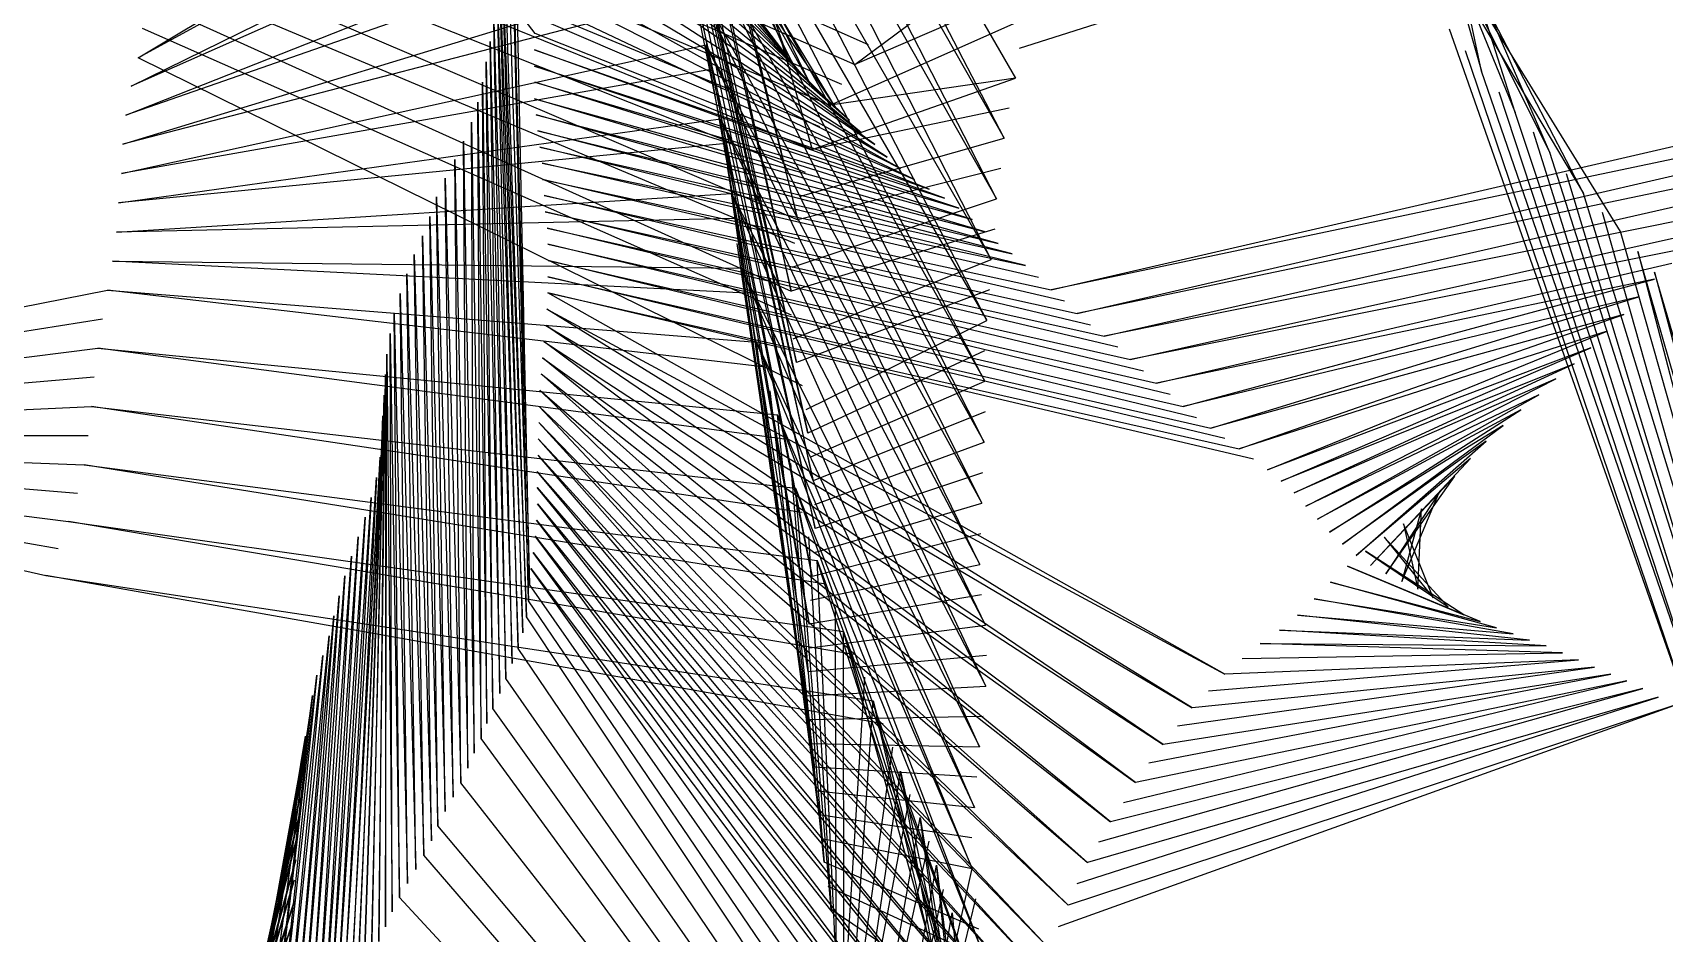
# Model space of a CAD drawing. Header units: metres. Extents: x -465 to 475, y -409 to 494.
# Drawn here: x -64.3 to 52.4, y -207.7 to -143.2 of the extents above; entities that cross this region are included whole.
import ezdxf

# ---------------------------------------------------------------- set-up
doc = ezdxf.new("R2010")
doc.units = ezdxf.units.M

msp = doc.modelspace()

# ---------------------------------------------------------------- linework, layer by layer
for p, q in [((-24.09, -94.4, -606.22), (6.01, -146.51, -606.22)), ((5.2, -150.8, -606.22), (-24.09, -94.4, -606.22)), ((39.36, -146.01, -606.22), (28.43, -94.46, -606.22)), ((-28.37, -143.32, -606.22), (-65.2, -94.88, -606.22)), ((25.77, -98.85, -606.22), (39.36, -146.01, -606.22)), ((41.76, -148.95, -606.22), (25.77, -98.85, -606.22)), ((-39.81, -99.65, -606.22), (-6.83, -148.68, -606.22)), ((-6.83, -148.68, -606.22), (-36.18, -100.29, -606.22)), ((-23.29, -99.74, -606.22), (-8.56, -151.6, -606.22)), ((-34.37, -100.67, -606.22), (-8.67, -146.96, -606.22)), ((-8.67, -146.96, -606.22), (-30.74, -101.33, -606.22)), ((-22.88, -101.49, -606.22), (5.2, -150.8, -606.22)), ((-9.58, -156.63, -606.22), (-22.88, -101.49, -606.22)), ((4.65, -155.13, -606.22), (-22.88, -101.49, -606.22)), ((-28.93, -101.71, -606.22), (-10.28, -145.03, -606.22)), ((-10.28, -145.03, -606.22), (-25.31, -102.44, -606.22)), ((23.13, -103.25, -606.22), (41.76, -148.95, -606.22)), ((44.24, -151.82, -606.22), (23.13, -103.25, -606.22)), ((21.38, -106.19, -606.22), (44.24, -151.82, -606.22)), ((46.65, -154.75, -606.22), (21.38, -106.19, -606.22)), ((-22.08, -106.83, -606.22), (-9.58, -156.63, -606.22)), ((-21.76, -108.6, -606.22), (4.65, -155.13, -606.22)), ((-10.04, -161.73, -606.22), (-21.76, -108.6, -606.22)), ((4.27, -159.47, -606.22), (-21.76, -108.6, -606.22)), ((19.42, -108.99, -606.22), (46.65, -154.75, -606.22)), ((49.29, -157.46, -606.22), (19.42, -108.99, -606.22)), ((-21.05, -113.95, -606.22), (-10.04, -161.73, -606.22)), ((-20.94, -115.75, -606.22), (4.27, -159.47, -606.22)), ((-9.66, -166.84, -606.22), (-20.94, -115.75, -606.22)), ((3.96, -163.83, -606.22), (-20.94, -115.75, -606.22)), ((-11.15, -144.11, -606.22), (-26.39, -121.36, -606.22)), ((-20.23, -121.1, -606.22), (-9.66, -166.84, -606.22)), ((-4.51, -144.12, -606.22), (-53.78, -122.2, -606.22)), ((-56.77, -145.04, -606.22), (-19.84, -122.86, -606.22)), ((-26.58, -123.68, -606.22), (-10.28, -145.03, -606.22)), ((-19.84, -122.86, -606.22), (3.96, -163.83, -606.22)), ((-8.87, -171.9, -606.22), (-19.84, -122.86, -606.22)), ((3.81, -168.18, -606.22), (-19.84, -122.86, -606.22)), ((-19.35, -124.59, -606.22), (-56.77, -145.04, -606.22)), ((-53.88, -124.3, -606.22), (-5.49, -145.52, -606.22)), ((-9.49, -146.01, -606.22), (-26.72, -124.83, -606.22)), ((-26.94, -125.97, -606.22), (-8.67, -146.96, -606.22)), ((-6.43, -146.95, -606.22), (-54.18, -126.38, -606.22)), ((-7.78, -147.86, -606.22), (-27.14, -127.12, -606.22)), ((-18.94, -126.35, -606.22), (-8.87, -171.9, -606.22)), ((-57.29, -147.07, -606.22), (-18.69, -128.13, -606.22)), ((-54.67, -128.42, -606.22), (-7.27, -148.44, -606.22)), ((-27.27, -128.27, -606.22), (-6.83, -148.68, -606.22)), ((-18.69, -128.13, -606.22), (3.81, -168.18, -606.22)), ((-8.48, -175.3, -606.22), (-18.69, -128.13, -606.22)), ((3.76, -172.54, -606.22), (-18.69, -128.13, -606.22)), ((-5.88, -149.51, -606.22), (-27.37, -129.43, -606.22)), ((-18.49, -129.92, -606.22), (-57.29, -147.07, -606.22)), ((-7.99, -149.99, -606.22), (-55.05, -130.49, -606.22)), ((-27.44, -130.59, -606.22), (-5.88, -149.51, -606.22)), ((-5.01, -150.42, -606.22), (-27.56, -131.75, -606.22)), ((-18.22, -131.7, -606.22), (-8.48, -175.3, -606.22)), ((-55.55, -132.53, -606.22), (-8.56, -151.6, -606.22)), ((-28.77, -182.72, -606.22), (-29.85, -132.2, -606.22)), ((-27.6, -132.91, -606.22), (-5.01, -150.42, -606.22)), ((6.28, -144.35, -606.22), (43.93, -132.4, -606.22)), ((-57.66, -149.14, -606.22), (-18.01, -133.49, -606.22)), ((-30.06, -133.66, -606.22), (-28.77, -182.72, -606.22)), ((-28.84, -183.88, -606.22), (-30.06, -133.66, -606.22)), ((-4.06, -151.25, -606.22), (-27.53, -134.07, -606.22)), ((-18.01, -133.49, -606.22), (3.76, -172.54, -606.22)), ((-8.34, -178.71, -606.22), (-18.01, -133.49, -606.22)), ((3.59, -176.9, -606.22), (-18.01, -133.49, -606.22)), ((-17.85, -135.28, -606.22), (-57.66, -149.14, -606.22)), ((-9.03, -153.25, -606.22), (-55.96, -134.58, -606.22)), ((-30.39, -135.11, -606.22), (-28.84, -183.88, -606.22)), ((-27.55, -135.23, -606.22), (-4.06, -151.25, -606.22)), ((-29, -185.03, -606.22), (-30.58, -136.57, -606.22)), ((-3.17, -152.15, -606.22), (-27.59, -136.39, -606.22)), ((-5.49, -145.52, -606.22), (7.66, -135.74, -606.22)), ((-56.25, -136.67, -606.22), (-9.58, -156.63, -606.22)), ((-27.72, -137.55, -606.22), (-3.17, -152.15, -606.22)), ((-17.64, -137.07, -606.22), (-8.34, -178.71, -606.22)), ((-57.88, -151.23, -606.22), (-17.29, -138.84, -606.22)), ((-9.8, -158.32, -606.22), (-56.37, -138.76, -606.22)), ((-30.74, -138.04, -606.22), (-29, -185.03, -606.22)), ((-29.25, -186.17, -606.22), (-30.74, -138.04, -606.22)), ((-2.22, -152.97, -606.22), (-27.86, -138.7, -606.22)), ((-17.29, -138.84, -606.22), (3.59, -176.9, -606.22)), ((-8.55, -182.13, -606.22), (-17.29, -138.84, -606.22)), ((3.45, -181.27, -606.22), (-17.29, -138.84, -606.22)), ((-30.9, -139.51, -606.22), (-29.25, -186.17, -606.22)), ((-29.58, -187.28, -606.22), (-30.9, -139.51, -606.22)), ((-28.01, -139.85, -606.22), (-2.22, -152.97, -606.22)), ((7.16, -140.07, -606.22), (-5.49, -145.52, -606.22)), ((-16.86, -140.58, -606.22), (-57.88, -151.23, -606.22)), ((-56.31, -140.86, -606.22), (-10.04, -161.73, -606.22)), ((-31.07, -140.98, -606.22), (-29.58, -187.28, -606.22)), ((-30.01, -188.36, -606.22), (-31.07, -140.98, -606.22)), ((-1.23, -153.75, -606.22), (-28.13, -141.01, -606.22)), ((-31.34, -142.43, -606.22), (-30.01, -188.36, -606.22)), ((-30.46, -189.43, -606.22), (-31.34, -142.43, -606.22)), ((-28.24, -142.16, -606.22), (-1.23, -153.75, -606.22)), ((-16.44, -142.34, -606.22), (-8.55, -182.13, -606.22)), ((-7.27, -148.44, -606.22), (6.74, -142.22, -606.22)), ((-10.02, -163.44, -606.22), (-56.46, -142.96, -606.22)), ((-0.17, -154.43, -606.22), (-28.37, -143.32, -606.22)), ((54.27, -191.86, -606.22), (37.05, -143.01, -606.22)), ((-57.97, -153.33, -606.22), (-16.13, -144.11, -606.22)), ((-31.58, -143.89, -606.22), (-30.46, -189.43, -606.22)), ((-30.91, -190.51, -606.22), (-31.58, -143.89, -606.22)), ((-28.42, -144.48, -606.22), (-0.17, -154.43, -606.22)), ((0.91, -155.09, -606.22), (-28.42, -144.48, -606.22)), ((-16.13, -144.11, -606.22), (3.45, -181.27, -606.22)), ((-8.76, -185.54, -606.22), (-16.13, -144.11, -606.22)), ((3.85, -185.61, -606.22), (-16.13, -144.11, -606.22)), ((38.18, -144.53, -606.22), (54.27, -191.86, -606.22)), ((-15.68, -145.85, -606.22), (-57.97, -153.33, -606.22)), ((-9.25, -168.5, -606.22), (-56.77, -145.04, -606.22)), ((-31.88, -145.34, -606.22), (-30.91, -190.51, -606.22)), ((-31.39, -191.57, -606.22), (-31.88, -145.34, -606.22)), ((-28.43, -145.64, -606.22), (0.91, -155.09, -606.22)), ((1.95, -155.8, -606.22), (-28.43, -145.64, -606.22)), ((-32.13, -146.79, -606.22), (-31.39, -191.57, -606.22)), ((-31.84, -192.64, -606.22), (-32.13, -146.79, -606.22)), ((-28.39, -146.8, -606.22), (1.95, -155.8, -606.22)), ((2.91, -156.61, -606.22), (-28.39, -146.8, -606.22)), ((-8.56, -151.6, -606.22), (6.01, -146.51, -606.22)), ((6.01, -146.51, -606.22), (-7.27, -148.44, -606.22)), ((55.38, -192.46, -606.22), (39.36, -146.01, -606.22)), ((-32.47, -148.23, -606.22), (-31.84, -192.64, -606.22)), ((-32.24, -193.73, -606.22), (-32.47, -148.23, -606.22)), ((-28.41, -147.97, -606.22), (2.91, -156.61, -606.22)), ((3.83, -157.48, -606.22), (-28.41, -147.97, -606.22)), ((-15.34, -147.62, -606.22), (-8.76, -185.54, -606.22)), ((40.58, -147.47, -606.22), (55.38, -192.46, -606.22)), ((-58.19, -155.42, -606.22), (-15.12, -149.41, -606.22)), ((-28.31, -149.12, -606.22), (3.83, -157.48, -606.22)), ((4.77, -158.32, -606.22), (-28.31, -149.12, -606.22)), ((-15.12, -149.41, -606.22), (3.85, -185.61, -606.22)), ((-8.83, -188.96, -606.22), (-15.12, -149.41, -606.22)), ((3.87, -189.97, -606.22), (-15.12, -149.41, -606.22)), ((5.55, -148.65, -606.22), (-8.56, -151.6, -606.22)), ((8.56, -161.63, -606.22), (61.44, -149.43, -606.22)), ((56.46, -193.09, -606.22), (41.76, -148.95, -606.22)), ((-32.92, -149.64, -606.22), (-32.24, -193.73, -606.22)), ((-32.73, -194.78, -606.22), (-32.92, -149.64, -606.22)), ((-28.18, -150.28, -606.22), (4.77, -158.32, -606.22)), ((5.77, -159.07, -606.22), (-28.18, -150.28, -606.22)), ((43.05, -150.34, -606.22), (56.46, -193.09, -606.22)), ((-14.94, -151.2, -606.22), (-58.19, -155.42, -606.22)), ((-33.49, -151, -606.22), (-32.73, -194.78, -606.22)), ((-33.2, -195.84, -606.22), (-33.49, -151, -606.22)), ((-28.04, -151.43, -606.22), (5.77, -159.07, -606.22)), ((6.72, -159.91, -606.22), (-28.04, -151.43, -606.22)), ((-9.38, -154.93, -606.22), (5.2, -150.8, -606.22)), ((60.4, -150.75, -606.22), (8.56, -161.63, -606.22)), ((-34.13, -152.33, -606.22), (-33.2, -195.84, -606.22)), ((-33.7, -196.89, -606.22), (-34.13, -152.33, -606.22)), ((-27.88, -152.59, -606.22), (6.72, -159.91, -606.22)), ((7.66, -160.75, -606.22), (-27.88, -152.59, -606.22)), ((10.42, -163.33, -606.22), (59.33, -152.03, -606.22)), ((57.61, -193.62, -606.22), (44.24, -151.82, -606.22)), ((-34.81, -153.65, -606.22), (-33.7, -196.89, -606.22)), ((-34.24, -197.92, -606.22), (-34.81, -153.65, -606.22)), ((-27.85, -153.75, -606.22), (8.56, -161.63, -606.22)), ((9.51, -162.46, -606.22), (-27.85, -153.75, -606.22)), ((-14.6, -152.97, -606.22), (-8.83, -188.96, -606.22)), ((4.95, -152.97, -606.22), (-9.58, -156.63, -606.22)), ((58.28, -153.33, -606.22), (10.42, -163.33, -606.22)), ((45.41, -153.31, -606.22), (57.61, -193.62, -606.22)), ((-58.32, -157.51, -606.22), (-14.33, -154.75, -606.22)), ((-35.42, -154.99, -606.22), (-34.24, -197.92, -606.22)), ((-34.82, -198.93, -606.22), (-35.42, -154.99, -606.22)), ((-27.72, -154.9, -606.22), (10.42, -163.33, -606.22)), ((11.36, -164.17, -606.22), (-27.72, -154.9, -606.22)), ((-14.33, -154.75, -606.22), (3.87, -189.97, -606.22)), ((-8.84, -192.38, -606.22), (-14.33, -154.75, -606.22)), ((3.42, -194.31, -606.22), (-14.33, -154.75, -606.22)), ((-9.99, -160.02, -606.22), (4.65, -155.13, -606.22)), ((12.35, -164.94, -606.22), (57.35, -154.73, -606.22)), ((58.74, -194.17, -606.22), (46.65, -154.75, -606.22)), ((-35.9, -156.39, -606.22), (-34.82, -198.93, -606.22)), ((-35.34, -199.97, -606.22), (-35.9, -156.39, -606.22)), ((-27.66, -156.06, -606.22), (12.35, -164.94, -606.22)), ((13.33, -165.74, -606.22), (-27.66, -156.06, -606.22)), ((56.39, -156.1, -606.22), (12.35, -164.94, -606.22)), ((47.99, -156.09, -606.22), (58.74, -194.17, -606.22)), ((-14.11, -156.54, -606.22), (-58.32, -157.51, -606.22)), ((-27.51, -157.22, -606.22), (14.23, -166.62, -606.22)), ((15.17, -167.46, -606.22), (-27.51, -157.22, -606.22)), ((4.52, -157.31, -606.22), (-10.04, -161.73, -606.22)), ((14.23, -166.62, -606.22), (55.36, -157.42, -606.22)), ((59.87, -194.72, -606.22), (49.29, -157.46, -606.22)), ((-36.44, -157.77, -606.22), (-35.34, -199.97, -606.22)), ((-35.79, -201.04, -606.22), (-36.44, -157.77, -606.22)), ((-27.47, -158.38, -606.22), (16.09, -168.32, -606.22)), ((17.06, -169.12, -606.22), (-27.47, -158.38, -606.22)), ((-13.93, -158.33, -606.22), (-8.84, -192.38, -606.22)), ((54.21, -158.64, -606.22), (14.23, -166.62, -606.22)), ((-58.61, -159.6, -606.22), (-13.62, -160.1, -606.22)), ((-13.28, -161.87, -606.22), (-58.61, -159.6, -606.22)), ((-37.04, -159.12, -606.22), (-35.79, -201.04, -606.22)), ((-36.34, -202.07, -606.22), (-37.04, -159.12, -606.22)), ((-27.45, -159.54, -606.22), (18, -169.97, -606.22)), ((18.96, -170.78, -606.22), (-27.45, -159.54, -606.22)), ((-9.92, -165.15, -606.22), (4.27, -159.47, -606.22)), ((16.09, -168.32, -606.22), (52.96, -159.74, -606.22)), ((50.53, -158.9, -606.22), (59.87, -194.72, -606.22)), ((61.01, -195.28, -606.22), (50.53, -158.9, -606.22)), ((-37.56, -160.5, -606.22), (-36.34, -202.07, -606.22)), ((-36.9, -203.08, -606.22), (-37.56, -160.5, -606.22)), ((-27.46, -160.7, -606.22), (19.97, -171.54, -606.22)), ((20.99, -172.27, -606.22), (-27.46, -160.7, -606.22)), ((-13.62, -160.1, -606.22), (3.42, -194.31, -606.22)), ((-8.38, -195.77, -606.22), (-13.62, -160.1, -606.22)), ((3.06, -198.66, -606.22), (-13.62, -160.1, -606.22)), ((51.73, -160.88, -606.22), (16.09, -168.32, -606.22)), ((18, -169.97, -606.22), (51.73, -160.88, -606.22)), ((51.72, -160.38, -606.22), (61.01, -195.28, -606.22)), ((62.16, -195.79, -606.22), (51.72, -160.38, -606.22)), ((-109.12, -171.6, -606.22), (-58.97, -161.66, -606.22)), ((-58.97, -161.66, -606.22), (-12.53, -165.39, -606.22)), ((-12.08, -167.14, -606.22), (-58.97, -161.66, -606.22)), ((-38.03, -161.9, -606.22), (-36.9, -203.08, -606.22)), ((-37.5, -204.08, -606.22), (-38.03, -161.9, -606.22)), ((-27.47, -161.86, -606.22), (22.01, -173.01, -606.22)), ((23.03, -173.75, -606.22), (-27.47, -161.86, -606.22)), ((20.98, -189.12, -606.22), (-27.47, -161.86, -606.22)), ((4.15, -161.65, -606.22), (-9.66, -166.84, -606.22)), ((50.61, -162.13, -606.22), (18, -169.97, -606.22)), ((19.97, -171.54, -606.22), (50.61, -162.13, -606.22)), ((-38.45, -163.32, -606.22), (-37.5, -204.08, -606.22)), ((-38.07, -205.09, -606.22), (-38.45, -163.32, -606.22)), ((-27.54, -163.02, -606.22), (20.98, -189.12, -606.22)), ((18.65, -191.53, -606.22), (-27.54, -163.02, -606.22)), ((49.53, -163.41, -606.22), (19.97, -171.54, -606.22)), ((22.01, -173.01, -606.22), (49.53, -163.41, -606.22)), ((-59.33, -163.73, -606.22), (-109.12, -171.6, -606.22)), ((-27.6, -164.19, -606.22), (18.65, -191.53, -606.22)), ((16.58, -194.16, -606.22), (-27.6, -164.19, -606.22)), ((-12.89, -163.63, -606.22), (-8.38, -195.77, -606.22)), ((-8.98, -170.19, -606.22), (3.96, -163.83, -606.22)), ((48.35, -164.59, -606.22), (22.01, -173.01, -606.22)), ((24.03, -174.52, -606.22), (48.35, -164.59, -606.22)), ((-107.87, -171.94, -606.22), (-59.67, -165.81, -606.22)), ((-59.67, -165.81, -606.22), (-11.03, -170.58, -606.22)), ((-10.53, -172.31, -606.22), (-59.67, -165.81, -606.22)), ((-38.75, -164.77, -606.22), (-38.07, -205.09, -606.22)), ((-38.6, -206.12, -606.22), (-38.75, -164.77, -606.22)), ((-27.76, -165.34, -606.22), (16.58, -194.16, -606.22)), ((14.6, -196.86, -606.22), (-27.76, -165.34, -606.22)), ((-12.53, -165.39, -606.22), (3.06, -198.66, -606.22)), ((-8.04, -199.17, -606.22), (-12.53, -165.39, -606.22)), ((2.91, -203.01, -606.22), (-12.53, -165.39, -606.22)), ((47.17, -165.78, -606.22), (24.03, -174.52, -606.22)), ((25.02, -175.31, -606.22), (47.17, -165.78, -606.22)), ((-39.07, -207.19, -606.22), (-38.98, -166.23, -606.22)), ((-38.98, -166.23, -606.22), (-38.6, -206.12, -606.22)), ((-27.85, -166.49, -606.22), (14.6, -196.86, -606.22)), ((12.8, -199.67, -606.22), (-27.85, -166.49, -606.22)), ((3.78, -166, -606.22), (-8.87, -171.9, -606.22)), ((45.97, -166.94, -606.22), (25.02, -175.31, -606.22)), ((25.94, -176.16, -606.22), (45.97, -166.94, -606.22)), ((-59.94, -167.89, -606.22), (-107.87, -171.94, -606.22)), ((-39.56, -208.24, -606.22), (-39.08, -167.7, -606.22)), ((-39.08, -167.7, -606.22), (-39.07, -207.19, -606.22)), ((-27.93, -167.65, -606.22), (12.8, -199.67, -606.22)), ((11.16, -202.6, -606.22), (-27.93, -167.65, -606.22)), ((44.67, -168.01, -606.22), (25.94, -176.16, -606.22)), ((26.79, -177.1, -606.22), (44.67, -168.01, -606.22)), ((-40.09, -209.28, -606.22), (-39.18, -169.18, -606.22)), ((-39.18, -169.18, -606.22), (-39.56, -208.24, -606.22)), ((-28.03, -168.81, -606.22), (11.16, -202.6, -606.22)), ((9.76, -205.64, -606.22), (-28.03, -168.81, -606.22)), ((-11.58, -168.86, -606.22), (-8.04, -199.17, -606.22)), ((-8.64, -173.59, -606.22), (3.81, -168.18, -606.22)), ((43.45, -169.15, -606.22), (26.79, -177.1, -606.22)), ((27.62, -178.04, -606.22), (43.45, -169.15, -606.22)), ((-106.59, -172.18, -606.22), (-60.12, -169.98, -606.22)), ((-60.12, -169.98, -606.22), (-9.73, -175.82, -606.22)), ((-9.27, -177.56, -606.22), (-60.12, -169.98, -606.22)), ((-28.09, -169.97, -606.22), (9.76, -205.64, -606.22)), ((8.34, -208.66, -606.22), (-28.09, -169.97, -606.22)), ((3.84, -170.36, -606.22), (-8.48, -175.3, -606.22)), ((42.17, -170.23, -606.22), (27.62, -178.04, -606.22)), ((28.48, -178.96, -606.22), (42.17, -170.23, -606.22)), ((-40.61, -210.32, -606.22), (-39.28, -170.65, -606.22)), ((-39.28, -170.65, -606.22), (-40.09, -209.28, -606.22)), ((-28.12, -171.13, -606.22), (8.34, -208.66, -606.22)), ((7.46, -210.09, -606.22), (-28.12, -171.13, -606.22)), ((-11.03, -170.58, -606.22), (2.91, -203.01, -606.22)), ((-7.68, -202.57, -606.22), (-11.03, -170.58, -606.22)), ((3.84, -209.48, -606.22), (-11.03, -170.58, -606.22)), ((40.91, -171.34, -606.22), (28.48, -178.96, -606.22)), ((29.4, -179.83, -606.22), (40.91, -171.34, -606.22)), ((-60.37, -172.07, -606.22), (-106.59, -172.18, -606.22)), ((-105.34, -172.51, -606.22), (-60.65, -174.15, -606.22)), ((-61.13, -176.2, -606.22), (-105.34, -172.51, -606.22)), ((-41.1, -211.37, -606.22), (-39.32, -172.13, -606.22)), ((-39.32, -172.13, -606.22), (-40.61, -210.32, -606.22)), ((-28.15, -172.3, -606.22), (7.46, -210.09, -606.22)), ((6.61, -211.53, -606.22), (-28.15, -172.3, -606.22)), ((-8.35, -177, -606.22), (3.76, -172.54, -606.22)), ((39.68, -172.47, -606.22), (29.4, -179.83, -606.22)), ((30.37, -180.63, -606.22), (39.68, -172.47, -606.22)), ((-104.09, -172.87, -606.22), (-61.77, -178.2, -606.22)), ((-62.5, -180.17, -606.22), (-104.09, -172.87, -606.22)), ((-102.82, -173.11, -606.22), (-63.4, -182.07, -606.22)), ((-41.59, -212.42, -606.22), (-39.47, -173.6, -606.22)), ((-39.47, -173.6, -606.22), (-41.1, -211.37, -606.22)), ((-28.16, -173.46, -606.22), (6.61, -211.53, -606.22)), ((5.83, -213.02, -606.22), (-28.16, -173.46, -606.22)), ((38.56, -173.71, -606.22), (30.37, -180.63, -606.22)), ((31.41, -181.34, -606.22), (38.56, -173.71, -606.22)), ((-60.65, -174.15, -606.22), (-8.19, -180.99, -606.22)), ((-7.59, -182.69, -606.22), (-60.65, -174.15, -606.22)), ((-42.16, -213.44, -606.22), (-39.73, -175.05, -606.22)), ((-39.73, -175.05, -606.22), (-41.59, -212.42, -606.22)), ((-28.23, -174.62, -606.22), (5.83, -213.02, -606.22)), ((5.12, -214.53, -606.22), (-28.23, -174.62, -606.22)), ((-10.09, -174.06, -606.22), (-7.68, -202.57, -606.22)), ((3.63, -174.72, -606.22), (-8.34, -178.71, -606.22)), ((37.45, -174.97, -606.22), (31.41, -181.34, -606.22)), ((32.51, -181.95, -606.22), (37.45, -174.97, -606.22)), ((-28.22, -175.78, -606.22), (5.12, -214.53, -606.22)), ((4.55, -216.1, -606.22), (-28.22, -175.78, -606.22)), ((-9.73, -175.82, -606.22), (3.84, -209.48, -606.22)), ((-7.19, -205.96, -606.22), (-9.73, -175.82, -606.22)), ((4.73, -215.97, -606.22), (-9.73, -175.82, -606.22)), ((36.29, -176.17, -606.22), (32.51, -181.95, -606.22)), ((33.65, -182.5, -606.22), (36.29, -176.17, -606.22)), ((-42.67, -214.48, -606.22), (-40.11, -176.48, -606.22)), ((-40.11, -176.48, -606.22), (-42.16, -213.44, -606.22)), ((-28.2, -176.94, -606.22), (4.55, -216.1, -606.22)), ((3.85, -217.63, -606.22), (-28.2, -176.94, -606.22)), ((-8.39, -180.42, -606.22), (3.59, -176.9, -606.22)), ((35.06, -177.31, -606.22), (33.65, -182.5, -606.22)), ((34.79, -183.04, -606.22), (35.06, -177.31, -606.22)), ((-61.77, -178.2, -606.22), (-6.31, -186.06, -606.22)), ((-5.59, -187.71, -606.22), (-61.77, -178.2, -606.22)), ((-43.17, -215.53, -606.22), (-40.54, -177.9, -606.22)), ((-40.54, -177.9, -606.22), (-42.67, -214.48, -606.22)), ((-28.28, -178.1, -606.22), (3.85, -217.63, -606.22)), ((3.18, -219.16, -606.22), (-28.28, -178.1, -606.22)), ((33.77, -178.37, -606.22), (34.79, -183.04, -606.22)), ((35.88, -183.66, -606.22), (33.77, -178.37, -606.22)), ((-43.64, -216.59, -606.22), (-41.03, -179.29, -606.22)), ((-41.03, -179.29, -606.22), (-43.17, -215.53, -606.22)), ((-28.37, -179.26, -606.22), (3.18, -219.16, -606.22)), ((2.55, -220.71, -606.22), (-28.37, -179.26, -606.22)), ((-8.8, -179.3, -606.22), (-7.19, -205.96, -606.22)), ((3.52, -179.08, -606.22), (-8.55, -182.13, -606.22)), ((32.39, -179.33, -606.22), (35.88, -183.66, -606.22)), ((36.97, -184.3, -606.22), (32.39, -179.33, -606.22)), ((-44.17, -217.62, -606.22), (-41.52, -180.68, -606.22)), ((-41.52, -180.68, -606.22), (-43.64, -216.59, -606.22)), ((-28.51, -180.42, -606.22), (2.55, -220.71, -606.22)), ((2.03, -222.3, -606.22), (-28.51, -180.42, -606.22)), ((31.05, -180.33, -606.22), (36.97, -184.3, -606.22)), ((38.09, -184.88, -606.22), (31.05, -180.33, -606.22)), ((-63.4, -182.07, -606.22), (-4.18, -191.02, -606.22)), ((-3.46, -192.67, -606.22), (-63.4, -182.07, -606.22)), ((-44.77, -218.62, -606.22), (-42, -182.08, -606.22)), ((-42, -182.08, -606.22), (-44.17, -217.62, -606.22)), ((-28.68, -181.56, -606.22), (2.03, -222.3, -606.22)), ((1.62, -223.92, -606.22), (-28.68, -181.56, -606.22)), ((-8.66, -183.83, -606.22), (3.45, -181.27, -606.22)), ((-8.19, -180.99, -606.22), (4.73, -215.97, -606.22)), ((-6.86, -209.36, -606.22), (-8.19, -180.99, -606.22)), ((5.11, -222.5, -606.22), (-8.19, -180.99, -606.22)), ((29.76, -181.39, -606.22), (38.09, -184.88, -606.22)), ((39.25, -185.35, -606.22), (29.76, -181.39, -606.22)), ((1.14, -225.53, -606.22), (-28.77, -182.72, -606.22)), ((28.54, -182.54, -606.22), (39.25, -185.35, -606.22)), ((40.42, -185.82, -606.22), (28.54, -182.54, -606.22)), ((-45.41, -219.59, -606.22), (-42.39, -183.51, -606.22)), ((-42.39, -183.51, -606.22), (-44.77, -218.62, -606.22)), ((0.55, -227.09, -606.22), (-28.84, -183.88, -606.22)), ((3.56, -183.44, -606.22), (-8.76, -185.54, -606.22)), ((-6.91, -184.36, -606.22), (-6.86, -209.36, -606.22)), ((27.38, -183.74, -606.22), (40.42, -185.82, -606.22)), ((41.61, -186.24, -606.22), (27.38, -183.74, -606.22)), ((-46.06, -220.55, -606.22), (-42.77, -184.94, -606.22)), ((-42.77, -184.94, -606.22), (-45.41, -219.59, -606.22)), ((0.09, -228.7, -606.22), (-29, -185.03, -606.22)), ((-8.73, -187.25, -606.22), (3.85, -185.61, -606.22)), ((26.18, -184.91, -606.22), (41.61, -186.24, -606.22)), ((42.79, -186.69, -606.22), (26.18, -184.91, -606.22)), ((-46.77, -221.47, -606.22), (-43.11, -186.37, -606.22)), ((-43.11, -186.37, -606.22), (-46.06, -220.55, -606.22)), ((-6.31, -186.06, -606.22), (5.11, -222.5, -606.22)), ((-6.28, -212.74, -606.22), (-6.31, -186.06, -606.22)), ((5.64, -229.01, -606.22), (-6.31, -186.06, -606.22)), ((24.89, -185.98, -606.22), (42.79, -186.69, -606.22)), ((43.98, -187.1, -606.22), (24.89, -185.98, -606.22)), ((-47.45, -222.42, -606.22), (-43.57, -187.78, -606.22)), ((-43.57, -187.78, -606.22), (-46.77, -221.47, -606.22)), ((-0.42, -230.3, -606.22), (-29.58, -187.28, -606.22)), ((3.93, -187.79, -606.22), (-8.83, -188.96, -606.22)), ((22.22, -188, -606.22), (45.14, -187.59, -606.22)), ((23.52, -186.94, -606.22), (43.98, -187.1, -606.22)), ((45.14, -187.59, -606.22), (23.52, -186.94, -606.22)), ((15.54, -195.47, -606.22), (48.6, -189.11, -606.22)), ((48.6, -189.11, -606.22), (16.58, -194.16, -606.22)), ((17.59, -192.82, -606.22), (47.44, -188.63, -606.22)), ((47.44, -188.63, -606.22), (18.65, -191.53, -606.22)), ((19.81, -190.32, -606.22), (46.3, -188.09, -606.22)), ((46.3, -188.09, -606.22), (20.98, -189.12, -606.22)), ((-48.05, -223.41, -606.22), (-43.99, -189.2, -606.22)), ((-43.99, -189.2, -606.22), (-47.45, -222.42, -606.22)), ((-0.86, -231.91, -606.22), (-30.46, -189.43, -606.22)), ((-8.89, -190.67, -606.22), (3.87, -189.97, -606.22)), ((-4.81, -189.33, -606.22), (-6.28, -212.74, -606.22)), ((11.96, -201.12, -606.22), (50.9, -190.14, -606.22)), ((50.9, -190.14, -606.22), (12.8, -199.67, -606.22)), ((13.74, -198.29, -606.22), (49.76, -189.61, -606.22)), ((49.76, -189.61, -606.22), (14.6, -196.86, -606.22)), ((-48.73, -224.36, -606.22), (-44.3, -190.64, -606.22)), ((-44.3, -190.64, -606.22), (-48.05, -223.41, -606.22)), ((-5.89, -216.13, -606.22), (-4.18, -191.02, -606.22)), ((-4.18, -191.02, -606.22), (5.64, -229.01, -606.22)), ((6.23, -235.51, -606.22), (-4.18, -191.02, -606.22)), ((9.09, -207.17, -606.22), (53.11, -191.36, -606.22)), ((53.11, -191.36, -606.22), (9.76, -205.64, -606.22)), ((10.42, -204.09, -606.22), (52, -190.76, -606.22)), ((52, -190.76, -606.22), (11.16, -202.6, -606.22)), ((-49.47, -225.25, -606.22), (-44.5, -192.11, -606.22)), ((-44.5, -192.11, -606.22), (-48.73, -224.36, -606.22)), ((-1.44, -233.48, -606.22), (-31.39, -191.57, -606.22)), ((3.68, -192.14, -606.22), (-8.84, -192.38, -606.22)), ((-50.18, -226.17, -606.22), (-44.8, -193.55, -606.22)), ((-44.8, -193.55, -606.22), (-49.47, -225.25, -606.22)), ((-1.96, -235.07, -606.22), (-32.24, -193.73, -606.22)), ((-8.66, -194.08, -606.22), (3.42, -194.31, -606.22)), ((-2.79, -194.34, -606.22), (-5.89, -216.13, -606.22)), ((-50.82, -227.14, -606.22), (-45.01, -195.02, -606.22)), ((-45.01, -195.02, -606.22), (-50.18, -226.17, -606.22)), ((3.23, -196.48, -606.22), (-8.38, -195.77, -606.22)), ((-5.69, -219.55, -606.22), (-2.22, -196.05, -606.22)), ((-2.22, -196.05, -606.22), (6.23, -235.51, -606.22)), ((6.1, -242.05, -606.22), (-2.22, -196.05, -606.22)), ((-51.47, -228.1, -606.22), (-45.12, -196.49, -606.22)), ((-45.12, -196.49, -606.22), (-50.82, -227.14, -606.22)), ((-2.49, -236.66, -606.22), (-33.7, -196.89, -606.22)), ((-52.13, -229.06, -606.22), (-45.22, -197.97, -606.22)), ((-45.22, -197.97, -606.22), (-51.47, -228.1, -606.22)), ((-8.22, -197.47, -606.22), (3.06, -198.66, -606.22)), ((-1.57, -197.72, -606.22), (-5.69, -219.55, -606.22)), ((-52.77, -230.03, -606.22), (-45.3, -199.44, -606.22)), ((-45.3, -199.44, -606.22), (-52.13, -229.06, -606.22)), ((2.88, -200.83, -606.22), (-8.04, -199.17, -606.22)), ((-4.96, -222.89, -606.22), (-0.82, -199.36, -606.22)), ((-0.82, -199.36, -606.22), (6.1, -242.05, -606.22)), ((5.97, -248.59, -606.22), (-0.82, -199.36, -606.22)), ((-3.09, -238.23, -606.22), (-35.34, -199.97, -606.22)), ((-53.35, -231.04, -606.22), (-45.45, -200.91, -606.22)), ((-45.45, -200.91, -606.22), (-52.77, -230.03, -606.22)), ((-7.85, -200.87, -606.22), (2.91, -203.01, -606.22)), ((-0.21, -201.06, -606.22), (-4.96, -222.89, -606.22)), ((-53.84, -232.09, -606.22), (-45.49, -202.39, -606.22)), ((-45.49, -202.39, -606.22), (-53.35, -231.04, -606.22)), ((-3.79, -239.75, -606.22), (-36.34, -202.07, -606.22)), ((3.39, -207.35, -606.22), (-7.68, -202.57, -606.22)), ((-7.45, -249.08, -606.22), (2.91, -203.01, -606.22)), ((-3.87, -226.13, -606.22), (0.35, -202.77, -606.22)), ((0.35, -202.77, -606.22), (5.97, -248.59, -606.22)), ((5.86, -255.14, -606.22), (0.35, -202.77, -606.22)), ((-54.39, -233.11, -606.22), (-45.61, -203.86, -606.22)), ((-45.61, -203.86, -606.22), (-53.84, -232.09, -606.22)), ((-7.43, -204.27, -606.22), (3.84, -209.48, -606.22)), ((-55.05, -234.08, -606.22), (-45.59, -205.34, -606.22)), ((-45.59, -205.34, -606.22), (-54.39, -233.11, -606.22)), ((-4.5, -241.26, -606.22), (-38.07, -205.09, -606.22)), ((3.13, -205.18, -606.22), (-7.45, -249.08, -606.22)), ((0.83, -204.51, -606.22), (-3.87, -226.13, -606.22)), ((4.47, -213.8, -606.22), (-7.19, -205.96, -606.22)), ((-2.54, -229.28, -606.22), (1.46, -206.19, -606.22)), ((1.46, -206.19, -606.22), (5.86, -255.14, -606.22)), ((-55.63, -235.08, -606.22), (-45.7, -206.81, -606.22)), ((-45.7, -206.81, -606.22), (-55.05, -234.08, -606.22))]:
    msp.add_line(p, q)

doc.saveas('drawing.dxf')
